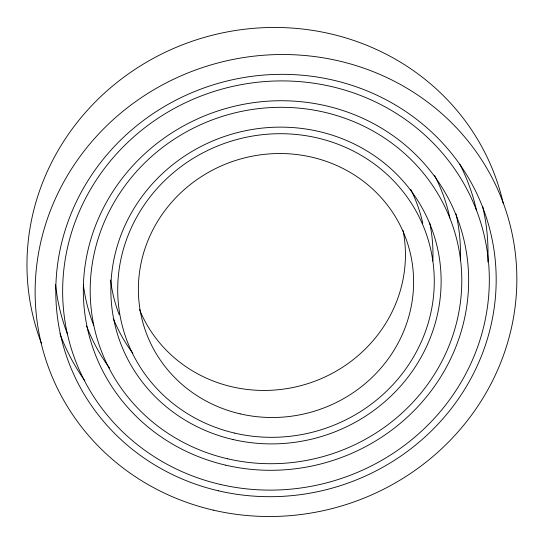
<?xml version="1.0" encoding="UTF-8"?>
<svg xmlns="http://www.w3.org/2000/svg" width="544" height="544" viewBox="0 0 544 544"><rect width="100%" height="100%" fill="white"/><g stroke="black" fill="none" stroke-linecap="round" stroke-linejoin="round"><path stroke-width="0.82" d="M410.693 189.332A158.916 151.144 -16.8 0 1 422.729 223.162M119.224 314.697A158.916 151.144 -16.8 0 1 110.575 279.99M403.084 230.54A138.169 131.41 -16.8 0 1 305.374 384.384A138.169 131.41 -16.8 0 1 139.386 309.271M434.636 175.549A186.551 177.426 -16.8 0 1 449.895 218.069M93.738 325.38A186.551 177.426 -16.8 0 1 83.382 284.961M429.74 223.04A165.804 157.692 -16.8 0 1 432.8 261.059M132.845 353.274A165.804 157.692 -16.8 0 1 113.302 318.444M459.843 164.24A214.186 203.701 -16.8 0 1 476.53 210.555M67.653 334.519A214.186 203.701 -16.8 0 1 55.529 284.308M456.028 213.955A193.44 183.974 -16.8 0 1 460.333 260.664M109.582 368.043A193.44 183.974 -16.8 0 1 86.625 326.06M41.562 343.645A241.822 229.983 -16.8 0 1 200.75 38.468A241.822 229.983 -16.8 0 1 503.159 203.048M482.65 206.462A221.075 210.249 -16.8 0 1 487.791 261.929M84.796 380.691A221.075 210.249 -16.8 0 1 59.962 333.649M240.122 413.848A138.169 131.41 -16.8 0 0 408.986 248.064A138.169 131.41 -16.8 0 0 178.86 194.636A138.169 131.41 -16.8 0 0 240.122 413.848M232.954 439.511A165.804 157.692 -16.8 0 0 435.581 240.57A165.804 157.692 -16.8 0 0 159.433 176.46A165.804 157.692 -16.8 0 0 232.954 439.511M225.78 465.181A193.44 183.974 -16.8 0 0 462.182 233.084A193.44 183.974 -16.8 0 0 140.005 158.284A193.44 183.974 -16.8 0 0 225.78 465.181M218.606 490.844A221.075 210.249 -16.8 0 0 488.784 225.59A221.075 210.249 -16.8 0 0 120.584 140.107A221.075 210.249 -16.8 0 0 218.606 490.844M234.736 433.119A158.916 151.144 -16.8 0 0 428.958 242.44A158.916 151.144 -16.8 0 0 164.274 180.989A158.916 151.144 -16.8 0 0 234.736 433.119M227.569 458.782A186.551 177.426 -16.8 0 0 455.552 234.947A186.551 177.426 -16.8 0 0 144.847 162.812A186.551 177.426 -16.8 0 0 227.569 458.782M220.395 484.452A214.186 203.701 -16.8 0 0 482.154 227.453A214.186 203.701 -16.8 0 0 125.419 144.636A214.186 203.701 -16.8 0 0 220.395 484.452M213.221 510.116A241.822 229.983 -16.8 0 0 508.756 219.966A241.822 229.983 -16.8 0 0 105.998 126.46A241.822 229.983 -16.8 0 0 213.221 510.116"/></g></svg>
